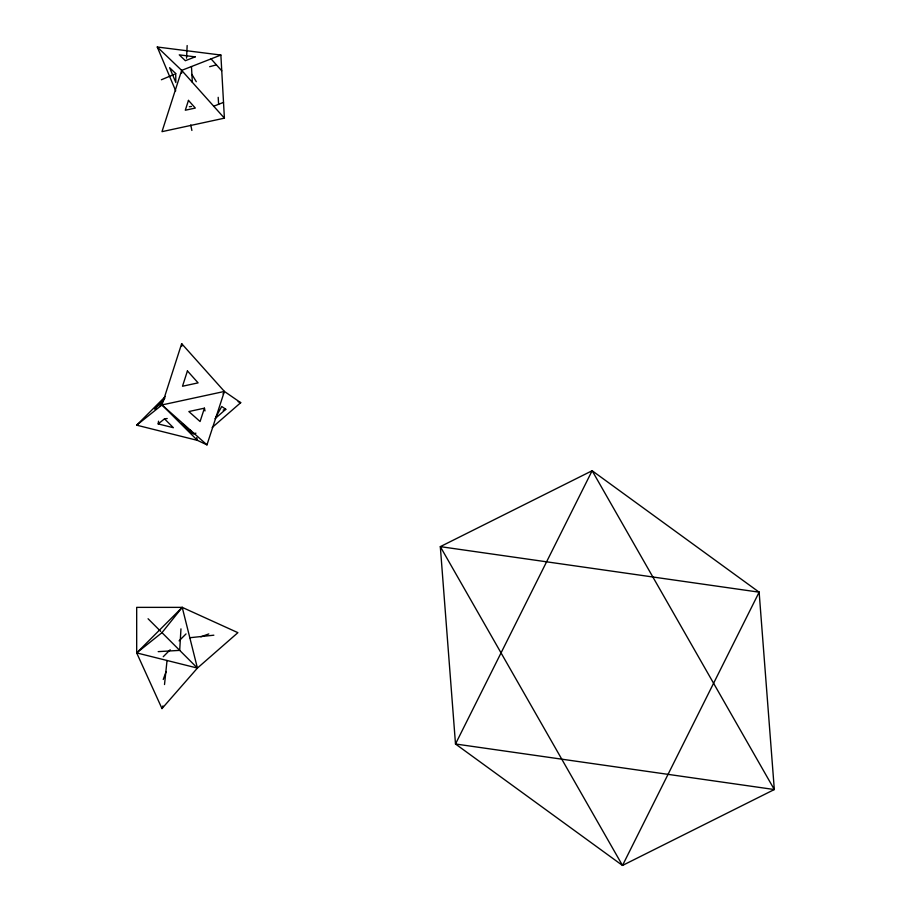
<?xml version="1.0" encoding="UTF-8"?>
<svg xmlns="http://www.w3.org/2000/svg" width="911" height="911" viewBox="0 0 911 911"><rect width="100%" height="100%" fill="white"/><g stroke="black" fill="none" stroke-linecap="round" stroke-linejoin="round"><path stroke-width="1.37" d="M186.561 58.179L187.154 45.55M180.959 628.863L179.695 650.374L158.195 651.638M164.515 684.537L167.043 660.498M158.195 423.911L164.515 418.855L173.375 427.714L158.195 423.911L158.525 421.212M160.382 406.374L160.723 403.675L164.094 399.451M220.872 55.047L181.665 70.375L161.987 131.662L224.402 118.168L220.872 55.047L157.261 47.008L175.709 90.872M196.719 437.599L197.414 440.366L161.987 404.94L224.402 391.445L206.968 444.864L197.414 440.366L136.684 425.175L161.987 404.94L181.665 343.652L224.402 391.445L240.709 402.685L212.195 427.498M204.44 408.174L200.078 421.52L188.839 411.544L204.44 408.174L204.998 410.941M163.251 679.469L166.144 671.521M161.987 708.576L197.414 668.082L237.896 632.667L182.223 607.364L136.684 607.364L136.684 652.902L161.987 708.576L162.955 705.923M223.047 393.882L224.402 391.445M215.656 417.489L221.726 406.488L225.803 409.29L214.985 418.707M136.684 652.902L161.987 632.667L182.223 607.364L197.414 668.082L136.684 652.902L182.223 607.364M136.684 425.175L165.392 396.467M157.091 408.39L154.392 408.732L164.834 398.289M163.251 656.706L170.186 649.771M179.091 640.854L186.026 633.931M154.392 408.732L160.723 403.675M161.395 79.758L174.365 74.303M213.721 106.223L223.514 102.385M200.841 636.823L208.801 633.931M223.138 410.098L225.803 409.29M209.644 66.697L216.419 64.852M193.337 433.75L182.086 423.774L190.946 432.634L193.337 433.75L195.933 433.192M189.351 106.735L191.504 106.462M164.515 418.855L167.214 418.513M189.818 637.723L213.857 635.195M238.113 401.66L240.709 402.685M161.987 404.94L206.968 444.864M157.261 47.008L181.665 70.375L224.402 118.168M148.072 618.751L160.723 631.403M161.987 632.667L197.414 668.082M211.067 58.873L221.76 70.83M191.914 74.429L196.286 81.694M190.376 429.855L190.946 432.634M190.775 124.932L191.879 130.455M218.196 97.318L218.617 104.309M191.469 66.549L192.346 82.32M181.665 70.375L181.71 73.142M181.665 343.652L181.71 346.419M188.463 100.392L185.297 110.231L195.318 108.056L188.463 100.392M187.427 370.914L182.507 386.241L198.108 382.871L187.427 370.914M592.139 470.725L455.5 743.991L622.498 865.45L774.316 789.541L759.136 592.173L592.139 470.725L440.32 546.634L455.5 743.991L774.316 789.541L592.139 470.725M759.136 592.173L622.498 865.45L440.32 546.634L759.136 592.173M195.17 56.869L185.366 60.695L179.262 54.854L195.17 56.869M175.709 73.529L169.605 67.687L175.846 82.525L175.709 73.529"/></g></svg>
